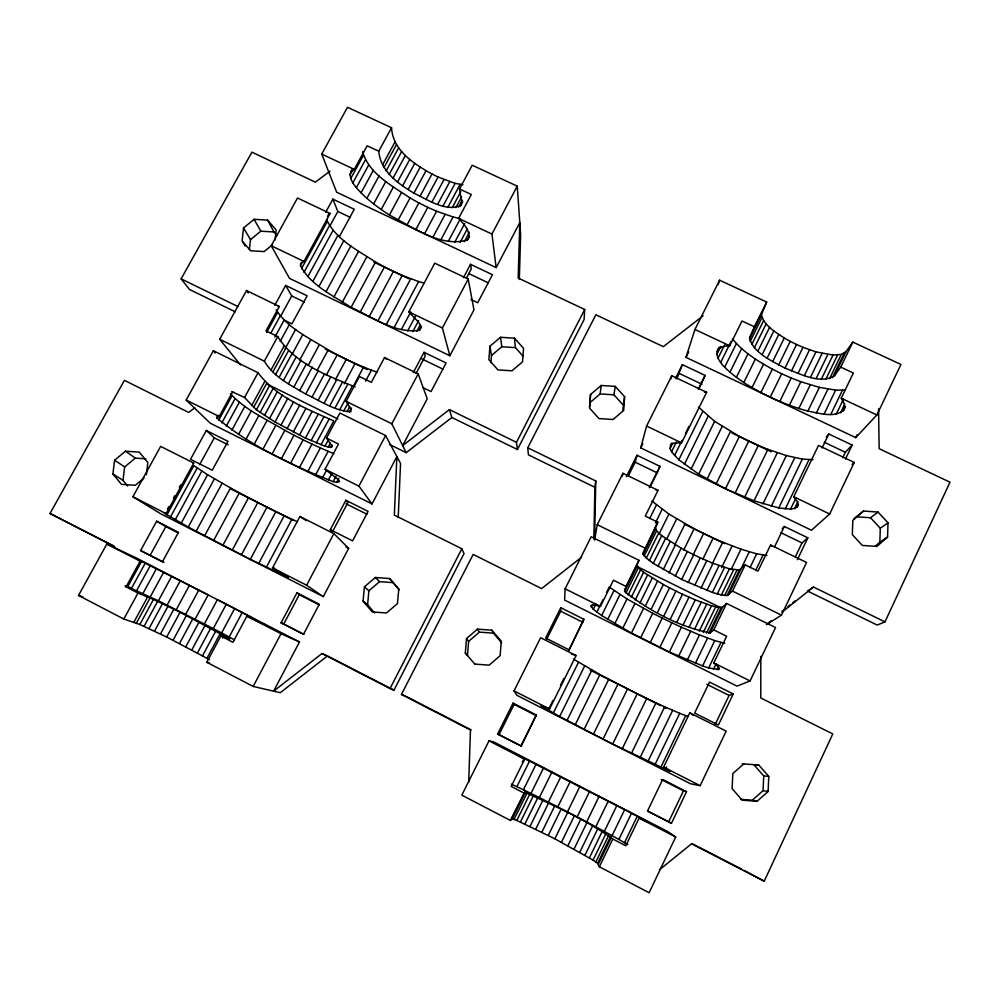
<?xml version="1.0" encoding="UTF-8"?>
<svg xmlns="http://www.w3.org/2000/svg" width="1000" height="1000" viewBox="0 0 1000 1000"><rect width="100%" height="100%" fill="white"/><g stroke="black" fill="none" stroke-linecap="round" stroke-linejoin="round"><path stroke-width="1.5" d="M798.425 504.263L797.087 507.05L794.575 508.475L790.588 509.1L778.787 507.962L754.013 500.825L725.462 488.75L698.675 474.125L678.812 459.775L671.55 451.775L670.062 448.537L671.462 443.2M594.625 538.55L595.763 480.938L527.75 447.8L595.862 314.762L663.312 346.662L703.062 315.825M593.862 539.05L594.888 487.3L595.763 480.938M546.575 639.462L560.712 611.2L560.788 607.712L583.9 619.275L568.663 650.713L583.9 619.275M519.325 279.475L520.65 234.513L517.238 186.15L472.2 165.225L459.513 188.962L461.7 201.575L460.637 205.725C444.8 211.75 427.912 199.762 413.913 193.162C398.075 183.625 380.562 171.462 378.762 151.225L391.55 127.75L347.5 107.275L321.725 154.062L336.65 192.213L496.163 267.625L519.812 222.613L518.162 278.038L584.7 309.488L584.087 319.587L517.438 449.5L451.875 417.512L449.412 409.625L402.663 445.575L427.238 398.812L418.162 373.875L384.525 357.55L371.35 382.312L359.4 376.475L346.125 401.337L350.938 409.412L350.9 411.688C334.663 411.05 320.15 400.737 305.7 394.05C290.587 385.1 273.55 376.975 264.35 361.175L219.688 339.237L246.513 290.538L279.325 306.475L265.988 330.863L277.738 336.6C294.562 363.438 326.887 375.613 355.075 386.863M875.212 546.263L879.85 542.188L880.3 528.263L870.562 517.75L856.35 516.775L854.038 518.8M863.475 511.05L852.837 520.388L852.325 534.612L862.288 545.413L876.9 546.438L887.562 537.05L888.012 522.8L878.025 512.05L863.475 511.05L856.35 516.775M468.725 781.838L470.475 729.975L401.45 694.438L473.15 554.425L541.6 588.587L581.65 557.15M398.212 517.537L400.55 463.45L385.613 435.55L339.888 413.038L326.512 438.088L332.35 446.587L330.525 447.45L324.975 446.188L305.413 438.1L275 421.987L256.413 409.837L244.55 397.488L231.75 391.587M743.85 763.812L732.825 773.587L732.1 788.637L742.125 800.138L757.062 801.325L768.112 791.475L768.775 776.413L758.725 764.963L742.3 763.863M565.112 588.825L564.612 600.075L736.988 686.112L750.075 680.962L775.537 627.562L726.575 603.45L722.6 607.062L710.113 632.888C679.475 626.938 649.2 610.85 624.663 591.5L626.075 586.45L638.987 560.325L591.175 536.775L565.112 588.825L600.45 606.425L613.45 580.2L626.075 586.45M740.612 799.325L752.275 800.25L763.062 790.65L763.725 775.938L753.913 764.775L758.725 764.963M622.688 410.875L624.6 396.688L615.25 386.375L601.15 385.475L590.55 394.487L589.5 407.212M624.6 396.688L623.725 410.412L613.1 419.487L598.962 418.562L589.625 408.188L590.55 394.487M466.488 638.587L468.612 641.338L467.488 655.475L465.325 653.05L466.488 638.587L477.463 629.125L491.85 630.188L501.262 641.162L500.163 655.65L489.15 665.163L474.712 664.075M490.887 362.812L491.475 355.475L489.938 346.2L500.538 337.3L514.45 338.175L523.562 348.325L522.537 361.85L511.925 370.8L497.962 369.9L488.862 359.7L489.938 346.2M389.575 578.538L398.738 589.325L397.475 603.6L386.488 612.975L372.225 611.938L363.088 601.087L364.412 586.838L375.375 577.513L389.575 578.538L399.438 589.7M374.55 612.938L367.6 604.7L368.888 590.775L379.588 581.663L393.462 582.663M275.05 240L276.137 229.862L267.575 220.113L254.1 219.312L243.55 227.938L242.1 240.95L250.637 250.763L264.163 251.575L272.387 244.825M249.4 249.55L250.487 239.625L243.55 227.938M845.413 406.488L843.438 410.6C833.188 418.088 819.2 413.1 807.875 411.1C791.562 406.788 775.875 400.325 760.913 392.55C747.938 385.538 735.175 377.7 724.663 367.225C719.613 362.15 713.688 354 719.225 347.113M589.8 402.75L600.163 393.925L601.15 385.475M146.4 474.7L147.863 462.488L139.275 452.137L125.525 451.2L114.612 460.213L112.912 473.938L121.463 484.35L135.275 485.3L144.025 478.05M127.662 486.012L123.012 480.363L124.65 466.938L135.312 458.113L145.775 458.825M623.075 404.913L613.925 394.812L615.25 386.375M594.6 540.112L597.238 524.663L622.95 473.3L658.025 490.337L645.263 516.075L657.825 522.212L643.088 554.237L646.338 558.075L653.3 563.375L681.663 579.462L712.4 592.45L721.4 595L727.062 595.525L732.537 591.112L745.212 564.875L757.987 571.112L770.575 544.987L806.575 562.463L781.462 615.138L766.325 624.7M300.45 265.525L300.863 263.188L303.938 261.438L330.138 213.487L297.512 198L271.212 245.725L289.513 278.375L449.862 355.75L473.963 309.875L468.2 279.062L434.762 263.175L408.85 311.85L418.725 322.413L420.438 325.825L420.662 328.488L419.425 330.35C395.15 333.738 372.362 317.175 351.112 307.362C333.137 295.562 310.55 285.487 300.45 265.525L302.663 261.488M749.55 338.825L754.438 326.788L766.663 302.062L719.613 280.2L694.95 329.475L685.975 357.375L855.713 437.625L876.875 414.975L900.95 364.462L852.812 342.1L846.05 351.587L834.225 376.062C818.8 384.475 799.925 373.537 784.975 368.137C771.938 360.85 754.85 353.963 749.55 338.825L761.45 314.738L766.663 302.062M622.275 476.188L622.95 473.3M459.513 188.962L471.325 194.488L458.6 218.388C463.4 223.675 469.663 229.812 468.888 237.537L467.325 240C440.838 247.85 412.013 226.838 389.4 215.025C377.425 207.175 365.688 198.612 356.337 187.675C352.312 182.75 347.388 175.362 352.188 169.325M628.362 475.863L635.2 462.188L637.025 455.262L659.925 466.325L658.95 469.075M797.087 507.05L798.05 504.837L797.4 501.863L793.787 496.763L818.487 445.438L854.25 462.425L829.675 514L811.462 530.237L640.725 447.863L646.6 426.05L671.775 375.763L706.65 392.312L681.575 442.863L674.837 442.962L671.688 444.062L670.1 445.95M670.9 378.7L671.775 375.763M676.825 378.925L682.35 364.637L705.113 375.412L698.988 388.525M718.112 284.625L719.613 280.2M624.462 590.438L638.987 560.325M642.975 552.987L657.825 522.212M843.438 410.6L844.712 407.713L844.4 404.1L841.225 398.225L853.35 373.013L840.725 367.125L834.225 376.062M659.425 869.8L691.562 843.8L764.212 881.2L832.788 733.938L760.788 698L760.788 656.35M884.963 621.875L813.462 587.038L807.463 591.025L877.225 625.062L884.963 621.875L950 482.2L879.15 448.7L878.575 408.762M671.4 823.375L668.662 821.775L683.45 790.863L686.538 791.7L671.4 823.375L647.487 811.087L662.675 779.513L686.538 791.7M715.238 724.375L729.075 695.438L733.238 693.95L709.525 682.087L694.638 713.037L718.4 725L733.238 693.95M795.312 556.912L802 542.925L807.837 537.825L784.35 526.475L782.188 528.675M842.738 457.738L845.362 452.25L852.163 445.05L828.825 434L826.25 437.05M797.4 559.675L807.837 537.825M845.462 459.087L852.163 445.05M855.713 437.625L857.05 434.837M675.7 836.975L649.125 892.725L599.375 866.8L597.625 863.325L593.075 860.15L554.862 838.8L516.812 820.438L512.275 818.888L510.387 820.45L461.825 795.15L489.012 740.837L493.675 741.912L667.55 831.438L675.7 836.975L639.1 818.125L625.788 845.775L612.775 839.038C586.237 819.75 554.65 806.05 524.75 792.163L510.387 820.45M700.15 785.7L726.15 731.137L689.775 712.825L663.65 767.1L670.062 771.413L612.675 744.1L559.65 716.55L541 705.662L549.575 709L576.075 655.575L540.638 637.725L514.025 690.888L516.962 695.337L690.35 783.713L700.15 785.7L663.65 767.1M627.775 844.65L618.875 839.463L631.525 813.238L516.675 754.613L524.675 759.2L511.175 786.413L523.95 793.025M654.875 764.85L679.725 713.325L688.05 716.513M600.45 606.425L594.375 604.963L590.737 605.612L593.325 609.288L601.65 615.55L631.425 633.075L669.35 652L702.6 665.913L714.8 640.6L724.663 643.3M750 567.638L756.663 553.825L766.925 555.475M778.787 507.962L802.35 459.113L813.05 459.625M824.05 414.137L835.625 390.138L845.225 390M624.513 842.7L637.238 816.287L631.525 813.238M660.713 767.562L685.7 715.675M702.6 665.913L708.688 667.938L720.962 642.45M755.675 570.388L763.037 555.1M785.288 508.925L808.962 459.75M830.763 414.487L842.4 390.325M708.688 667.938L719 669.55L719.4 668.5L718.188 666.65L713.812 662.9L726.637 636.263L713.8 629.9L710.113 632.888M665.275 769.6L666.6 766.85M713.55 669.25L716.15 663.85M790.588 509.1L795.888 498.1M836.338 414.012L843.487 399.137M774.538 546.9L784.35 526.475M822.087 447.987L828.825 434M717.025 669.8L718.337 667.075M794.575 508.475L797.9 501.55M840.6 412.713L844.525 404.538M589.4 857.875L602.263 831.325M699.25 631.138L711.538 605.8L718.925 607.475L722.6 607.062M717.262 593.962L729.45 568.812L739.388 570.025L745.212 564.875M821.375 379.075L833.012 355.05L841.3 354.425L846.05 351.587M618.875 839.463L604.338 831.413L616.888 805.512M640.037 757.7L664.675 706.8L679.725 713.325M687.362 659.95L699.475 634.95L714.8 640.6M731.087 569.663L741 549.188L756.663 553.825M762.962 503.85L786.35 455.562L802.35 459.113M807.875 411.1L819.375 387.362L835.625 390.138M593.075 860.15L605.988 833.475M703.325 632.337L715.65 606.888M721.4 595L733.625 569.738M825.863 379.162L837.55 355.025M595.837 861.975L608.8 835.175M706.55 633.05L718.925 607.475M724.7 595.525L736.975 570.15M829.575 378.675L841.3 354.425M597.625 863.325L610.65 836.375M708.838 633.237L721.263 607.537M727.062 595.525L739.388 570.025M832.387 377.638L844.163 353.275M598.362 864.15L611.45 837.062M612.1 835.662L624.688 809.613M647.925 761.525L672.663 710.337M695.425 663.225L707.588 638.075M728.425 595L749.25 551.838M771.287 506.25L794.75 457.7M816.35 413L827.887 389.137M599.375 866.8L612.775 839.038M713.8 629.9L726.575 603.45M840.725 367.125L852.812 342.1M604.338 831.413L586.663 821.938L599.163 796.263M622.212 748.888L646.75 698.438L664.675 706.8M669.35 652L681.413 627.212L699.475 634.95M712.237 563.837L722.763 542.188L741 549.188M744.638 497.238L767.938 449.35L786.35 455.562M789.388 405.262L800.837 381.725L819.375 387.362M574.05 849.075L586.812 822.837M683.088 624.938L695.275 599.875L711.538 605.8M700.962 588.175L713.062 563.312L729.45 568.812M804.362 375.637L815.925 351.863L833.012 355.05M579.775 852.275L592.562 825.95M689.013 627.388L701.213 602.25M706.925 590.513L719.038 565.562M810.487 377.287L822.075 353.438M595.8 826.8L608.312 801.025M631.4 753.462L655.975 702.8M678.6 656.188L690.688 631.3M721.562 567.688L732.113 545.95M754.013 500.825L777.337 452.762M798.812 408.5L810.288 384.875M584.938 855.238L597.75 828.8M694.438 629.475L706.675 604.237M712.4 592.45L724.538 567.413M816.2 378.45L827.812 354.513M561.45 842.262L574.188 816.15M670.325 619.175L682.5 594.237L695.275 599.875M688.188 582.587L700.275 557.837L713.062 563.312M791.462 371L803.012 347.337L815.925 351.863M586.663 821.938L577.15 816.925L589.637 791.325M612.675 744.1L637.212 693.8L599.95 674.562L573.5 659.137M659.788 647.5L671.85 622.775L681.413 627.212M702.663 559.6L713.188 538.013L722.763 542.188M735.05 493.188L758.337 445.438L767.938 449.35M779.788 401.475L791.237 378L800.837 381.725M567.888 845.713L580.638 819.55M676.812 622.175L688.988 597.188M694.675 585.513L706.762 560.712M797.975 373.525L809.525 349.8M541.85 832.163L554.637 806.087M651.125 609.425L663.337 584.525L643.612 572.288L638.387 567.75L637.087 564.913M669.038 572.9L681.162 548.188L661.688 535.662L656.612 530.85L655.5 527.663M772.675 361.637L784.275 338.013C775.5 332 764.062 325.9 761.45 314.738M577.15 816.925L557.788 806.9L570.3 781.375M593.4 734.275L617.987 684.1M640.625 637.925L652.712 613.275L626.987 598.962L609.263 587.05L606.5 592.625M683.6 550.262L694.15 528.725L668.9 514.062L651.938 501.025M716.075 484.025L739.412 436.4L714.663 421.35L698.525 407.113M760.913 392.55L772.387 369.137C757.763 361.037 742.837 352.137 732.45 338.725M548.275 835.413L561.05 809.35M657.337 612.737L669.538 587.837L663.337 584.525M675.225 576.213L687.325 551.5L681.162 548.188M778.675 365L790.25 341.362L784.275 338.013M567.463 811.875L579.95 786.338M603 739.188L627.55 688.988M650.15 642.775L662.212 618.1L652.712 613.275M693.05 555.037L703.587 533.488L713.188 538.013M725.462 488.75L748.775 441.087L758.337 445.438M770.225 397.2L781.688 373.775L791.237 378M554.862 838.8L567.612 812.725M663.787 616.013L675.975 591.1L669.538 587.837M681.663 579.462L693.75 554.738L687.325 551.5M784.975 368.137L796.538 344.5L803.012 347.337M524.9 823.975L537.812 797.763M635.212 600.087L647.537 575.062M653.3 563.375L665.537 538.538M757.9 351.087L769.6 327.337M557.788 806.9L539.362 797.588L551.95 772.013M575.2 724.812L599.95 674.562M622.737 628.3L634.9 603.6M666.663 539.138L676.625 518.913M698.675 474.125L722.175 426.425M743.812 382.512L755.362 359.062M530.025 826.375L542.888 800.225M639.925 603.038L652.212 578.062M657.95 566.4L670.138 541.625M762.163 354.613L773.825 330.913M548.362 802.1L560.9 776.575M584.062 729.45L608.725 679.262M631.425 633.075L643.538 608.413M674.513 545.375L685.1 523.837M707.075 479.113L730.487 431.475M752.038 387.612L763.55 364.2M535.725 829.125L548.538 803.025M645.275 606.175L657.513 581.25M663.238 569.6L675.387 544.875M767.138 358.15L778.763 334.5M511.463 784.175L523.438 789.762L536.163 764.038M559.65 716.55L584.663 665.975M607.675 619.438L619.963 594.6M655.4 522.962L662.1 509.4M684.388 464.35L708.112 416.375M729.963 372.2L741.625 348.612M511.525 818.913L524.75 792.163M749.95 336.587L761.912 312.4M512.275 818.888L525.438 792.262M624.663 591.5L637.212 566.1M643.088 554.237L655.537 529.025M514.062 819.4L527.15 792.887M625.887 593.05L638.387 567.75M644.212 555.95L656.612 530.85M750.188 341.463L762.038 317.475M516.812 820.438L529.837 794.05M628.1 595.037L640.537 569.837M646.338 558.075L658.688 533.075M751.825 344.438L763.625 320.538M523.438 789.762L530.988 793.438L543.638 767.8M567 720.487L591.875 670.1M614.763 623.725L626.987 598.962M658.888 534.338L668.9 514.062M691.05 469.175L714.663 421.35M736.388 377.337L748 353.825M520.45 821.975L533.425 795.688M631.237 597.4L643.612 572.288M649.4 560.575L661.688 535.662M754.412 347.663L766.162 323.85M520.887 746.025L536.312 715L513.075 703.138L497.612 734.062L521.25 746.125L536.312 715M649.275 487.738L659.925 466.325M698.275 389.162L705.113 375.412M649.975 487.137L658.263 470.462M591.263 607.1L592.6 604.425M670.062 448.537L672.763 443.088M716.85 354.387L720.837 346.362M593.325 609.288L595.962 603.975M671.55 451.775L676.388 442.025M718.012 358.212L724.613 344.913M522.325 762.275L524.362 758.175M548.162 710.212L552.95 700.55M560.487 685.362L563.913 678.462M596.812 612.137L603.038 599.587M674.5 455.55L682.05 440.325M685.487 433.4L688.913 426.488M720.638 362.525L731.137 341.375M717.212 351.15C719.6 346.737 725.138 345.887 729.712 345.812L742.025 320.988L754.438 326.788M516.875 786.65L529.688 760.8M553.312 713.088L578.488 662.3M601.65 615.55L614.012 590.588M649.65 518.638L656.4 505.012M678.812 459.775L702.688 411.587M724.663 367.225L736.4 343.55M560.788 607.712L545.625 638.038L568.775 649.688M626.35 476.613L637.025 455.262M640.725 447.863L642.812 443.7M675.487 378.35L682.35 364.637M685.975 357.375L688.7 351.938M497.612 734.062L499.025 734.6L514.113 704.4L513.075 703.138M209.462 659.65L166.713 637.013L139.838 624.525L123.825 619.038L78.513 595.438L106.838 544.038L136.512 558.038L299.488 641.95L273.625 691.162L321.987 653.525L390.037 688.562L461.825 548.763L394.325 515.075L396.875 456.6L372 503.938L210.275 423.212L186.175 400.062L213.35 350.725L258.05 372.738C276.225 397.337 306.725 408.787 333.75 420.925L321 444.8M517.438 449.5L516.487 442.312L584.7 309.488M390.037 688.562L393.963 690.163L464.038 553.575L461.825 548.763M323.3 596.638L348.65 548.375L333.85 533.612L299.913 516.512L272.562 567.888L288.375 577.55L250.287 559.4L188.225 527.038L164.225 513.088L166.088 513.65L193.738 463.062L160.637 446.388L132.9 496.737L160.725 513.775L323.3 596.638L306.613 585.225L272.562 567.888M281.112 622.788L296.95 592.8L319.312 604.225L303.5 634.3L281.112 622.788L283.738 624.062L299.425 594.362L296.95 592.8M330.312 529.663L345.85 500.25L368.088 511.375L352.6 540.875L330.312 529.663L332.463 531.8L347.837 502.663L345.85 500.25M413.275 372.663L424.025 352.3L446.075 362.962L431.05 391.55L422.775 387.512M463.475 277.638L470.513 264.325L492.45 274.7L477.713 302.75L470.85 299.475M416.025 373.537L425.262 356.05L424.025 352.3M466.438 278.075L471.312 268.837L470.513 264.325M125.25 586.4L137.963 593.1L153.475 599.4L180.062 612.263L229.812 638.925L220.825 636.025L206.812 662.275L253.188 686.438L281.012 633.725L299.488 641.95M306.613 585.225L333.85 533.612M372 503.938L358.925 486.112L385.613 435.55M451.875 417.512L406.2 452.663L391.825 423.775L418.162 373.875M449.862 355.75L442.4 327.962L468.2 279.062M496.163 267.625L491.95 234.062L517.238 186.15M232.763 391.65L219.188 416.5L216.838 416.838L217.025 418.125C251.062 446.112 292.225 465.625 333.175 481.613L336 476.262M412.812 331.562L418.612 320.637M460.15 242.362L467.275 228.938M333.175 481.613L336.688 482.388L338.825 478.35M416.775 331.375L420.425 324.5M464.375 241.625L469.387 232.162M419.425 330.35L421.562 326.312M467.325 240L469.487 235.925M234.5 639.913L229.175 637.013L242.213 612.55L263.863 624.3L246.875 616.15L232.95 642.3L220.825 636.025M266.288 567.388L291.925 519.275L297.413 521.737M315.538 474.988L328.137 451.325L333.713 453.537M365.55 381.138L371.388 370.2L377.05 372.113M394.263 327.275L418.638 281.55L424.4 283.15M441.075 239.438L453.062 216.95L458.913 218.325M330.525 447.45L331.95 444.762M349.412 412.013L351.55 408.013M458.7 206.962L462.287 200.212M460.637 205.725L462.8 201.663M336.688 482.388L339.525 481.575L338.7 479.975L325.062 469.25L338.5 444.025L326.512 438.088M273.062 570.688L274.488 568M322.45 477.85L326.662 469.938M401.4 329.475L410.75 311.913M448.35 241.25L460.375 218.663M328.387 480.075L331.912 473.45M407.638 330.925L415.575 315.988M454.762 242.237L464.7 223.538M195.125 619.175L208.162 594.938L145.213 563.212L131.588 588.188L125.4 585.737L158.387 600.788L213.275 628.562L226.275 604.263L242.213 612.55M250.287 559.4L275.863 511.613L291.925 519.275M299.4 467.612L311.975 444.113L328.137 451.325M344.212 383.888L355.112 363.5L371.388 370.2M377.938 320.863L402.25 275.425L418.638 281.55M424.637 233.575L436.6 211.225L453.062 216.95M202.575 655.688L215.888 630.8M316.325 442.962L329.05 419.162M335 408.05L347.638 384.425M443.05 205.987L455.138 183.363L462.962 184.737M207.013 658.2L220.35 633.237M339.7 409.775L352.362 386.087M447.95 207.113L460.075 184.425M213.275 628.562L221.6 632.962L234.613 608.587M258.637 563.587L284.237 515.662M307.8 471.538L320.375 447.975M353.363 386.225L363.537 367.15M386.375 324.387L410.712 278.825M433.113 236.863L445.087 214.45M222.65 637.962L224.062 635.325M324.975 446.188L328.537 439.538M343.738 411.037L347.962 403.113M452.262 207.662L460.838 191.588M328.188 447.075L330.325 443.075M347 411.788L349.837 406.488M455.875 207.613L461.613 196.863M185.837 646.7L199.125 621.962M299.413 435.188L312.125 411.525M318.05 400.475L330.675 376.975M425.962 199.525L438.038 177.025L455.138 183.363M204.387 623.938L217.4 599.675L226.275 604.263M241.412 554.9L267 507.2L275.863 511.613M290.55 463.275L303.125 439.825L311.975 444.113M335.375 379.7L346.287 359.363L355.112 363.5M369.113 316.788L393.438 271.425L402.25 275.425M415.838 229.662L427.8 207.35L436.6 211.225M191.875 649.862L205.15 625.1M305.413 438.1L318.113 414.4M324.05 403.338L336.662 379.812M431.912 202.138L444 179.613M197.488 652.887L210.775 628.062M311.087 440.712L323.8 416.962M329.738 405.875L342.362 382.312M437.663 204.312L449.738 181.75M166.713 637.013L180.062 612.263M280.887 425.375L293.663 401.7M299.625 390.637L312.312 367.125M408.1 189.575L420.238 167.062C406.175 158.1 392.488 145.7 391.55 127.75M185.7 614.375L198.762 590.125M222.875 545.363L248.562 497.688L267 507.2M272.225 453.787L284.85 430.337C266.225 419.15 245.225 409.913 230.387 393.675M317.225 370.25L328.188 349.913C310.025 338.288 287.962 328.663 276.212 309.85M351.112 307.362L375.538 262.025C357.788 250.338 335.775 239.6 326.55 219.462M398.025 220.275L410.037 197.975C392.275 185.812 368.738 173.9 362.688 151.675M173.125 640.2L186.438 615.462M287.013 428.762L299.75 405.1M305.7 394.05L318.35 370.562M413.913 193.162L426.025 170.675L420.238 167.062M179.55 643.45L192.838 618.725M293.238 432.05L305.95 408.4M311.9 397.35L324.525 373.875M419.913 196.5L432 174.013L438.038 177.025M232.213 550.188L257.838 502.525M281.425 458.638L294.025 435.2L303.125 439.825M326.312 375.125L337.238 354.8L346.287 359.363M360.1 312.262L384.462 266.938L393.438 271.425M406.9 225.188L418.888 202.9L427.8 207.35M167.125 605.075L180.3 580.737M204.613 535.8L230.525 487.938L207.587 474.738L193.863 465.637L166.863 515.037M254.375 443.875L267.113 420.35M299.75 360.037L310.8 339.625M333.913 296.925L358.537 251.425M381.213 209.525L393.325 187.15M154.512 631.138L167.963 606.275M269.488 418.663L282.337 394.888M288.35 383.787L301.112 360.188M397.55 181.975L409.775 159.388M160.463 633.975L173.863 609.175M275 421.987L287.812 398.263M293.8 387.188L306.512 363.638M402.6 185.812L414.775 163.275M176.3 609.637L189.412 585.363M213.612 540.538L239.4 492.788L230.525 487.938M263.137 448.825L275.812 425.35M308.312 365.188L319.3 344.825M342.312 302.225L366.825 256.825M389.4 215.025L401.463 192.688M133.875 622.225L147.65 596.875M251.637 405.625L264.812 381.4M270.963 370.1L284.037 346.062M382.7 164.587L395.213 141.588M150.275 596.862L163.612 572.325M188.225 527.038L214.438 478.812M238.562 434.412L251.45 410.7M285.212 348.562L295.65 329.375M319.025 286.363L343.925 240.538M366.863 198.325L379.113 175.787M136.4 623.138L150.113 597.9M253.575 407.525L266.675 383.413M272.8 372.15L285.8 348.225M383.988 167.525L396.438 144.637M139.838 624.525L153.475 599.4M256.413 409.837L269.45 385.825M275.538 374.613L288.475 350.788M386.188 170.825L398.575 148.025M144.075 626.35L157.65 601.337M260.075 412.512L273.05 388.587M279.1 377.425L291.988 353.675M389.237 174.387L401.562 151.662M158.387 600.788L171.637 576.362M196.088 531.275L222.138 483.25M246.125 439.038L258.925 415.425M291.75 354.913L302.85 334.438M326.087 291.6L350.838 245.963M373.638 203.925L385.812 181.475M149.012 628.575L162.512 603.638M264.462 415.475L277.387 391.637M283.412 380.5L296.238 356.838M393.05 178.137L405.325 155.488M170.375 517.137L197.162 468.062M221.825 422.887L234.988 398.775M270.8 333.175L280.138 316.075M304.012 272.337L329.438 225.75M352.85 182.862L365.363 159.95M140.6 550.575L150.15 555.3L165.837 526.575L156.675 521.188L140.6 550.575L162.425 561.788L178.463 532.312L156.675 521.188M199.6 464.712L214.25 437.863L206.3 430.475L190.525 459.3L212.25 470.238L227.987 441.325L206.3 430.475M280.525 316.45L291.725 295.938L285.663 285.425L274.738 305.387M329.775 226.225L337.837 211.462L332.863 199.137L325.725 212.2M136.713 590.475L150.238 565.675M175.2 519.888L201.788 471.125M226.262 426.238L239.325 402.275M274.862 337.088L284.137 320.075M307.838 276.613L333.088 230.3M356.337 187.675L368.75 164.9M123.825 619.038L137.963 593.1M244.55 397.488L258.05 372.738M264.35 361.175L277.738 336.6M143 593.387L156.425 568.737M181.2 523.212L207.587 474.738M231.887 430.112L244.862 406.275M280.15 341.463L289.35 324.55M312.887 281.325L337.962 235.275M361.05 192.875L373.375 170.225M339.3 236.775L354.263 209.262L332.863 199.137M217.025 418.125L218.512 415.4M350.012 174.875L352.987 169.412M167.45 509.2L168.938 506.475M173.412 498.288L174.913 495.562M179.387 487.375L180.875 484.65M327.438 216.55L328.925 213.825L330.138 213.487M126.037 586.925L140.113 561.175L138.488 560.163L145.213 563.212M350.763 171.912L354.263 169.363L367.137 145.8L378.762 151.225M127.775 586.587L141.512 561.45M218.713 420.163L231.975 395.875M266.6 332.5L277.462 312.625M301.512 268.612L327.137 221.725M350.725 178.55L363.312 155.5M114.75 546.838L50 513.5L124.4 380.337L188.688 412.425L194.85 407.762M235.325 311.85L189.475 289.475L181.112 278.863L251.912 152.15L315.35 182.15L330.062 171.137M852.062 464.6L854.25 462.425M468.612 641.338L479.338 632.112L493.387 633.15L501.662 642.8M491.475 355.475L501.825 346.763L515.413 347.625L523.337 356.463M250.487 239.625L260.8 231.188L273.988 231.975L276.788 235.162M782.013 611.35L785.65 608.45M788.075 606.512L790.5 604.575M792.925 602.638L795.337 600.7M767.537 623.737L771.162 620.837M782.038 612.15L813.462 587.038M393.963 690.163L327.475 655.938L280.275 692.7L253.188 686.438M870.562 517.75L878.025 512.05M880.3 528.263L888.012 522.8M879.85 542.188L887.562 537.05M278.212 306.588L279.325 306.475M704.525 392.25L706.65 392.312M600.163 393.925L613.925 394.812M763.725 775.938L768.775 776.413M655.987 490.037L658.025 490.337M763.062 790.65L768.112 791.475M752.275 800.25L757.062 801.325M192.812 462.825L193.738 463.062M206.812 662.275L209.537 663.012M571.538 654.038L576.075 655.575M78.513 595.438L82.837 596.888M401.45 694.438L405.125 695.9M321.987 653.525L327.475 655.938M321.725 154.062L354.263 169.363M458.6 218.388L491.95 234.062M694.95 329.475L729.712 345.812M841.225 398.225L876.875 414.975M337.837 211.462L350.487 217.463M468.6 273.5L488.275 282.838M679.5 373.562L701.988 384.237M824.275 442.25L845.362 452.25M693.75 554.738L700.275 557.837M373.938 262.125L408.713 278.725M731.875 433.013L771.263 451.825M50 513.5L113.875 545.975M271.212 245.725L303.938 261.438M408.85 311.85L442.4 327.962M646.6 426.05L681.575 442.863M793.787 496.763L829.675 514M675.975 591.1L682.5 594.237M285.663 285.425L307.162 295.825L291.913 323.85L283.837 319.913M291.725 295.938L304.325 302.038M421.975 358.988L442.987 369.162M635.2 462.188L657.625 473.05M780.975 532.75L802 542.925M662.212 618.1L671.85 622.775M181.112 278.863L238.075 306.625M325.288 349.125L367.212 369.562M449.412 409.625L516.487 442.312M684.087 523.987L724.45 543.663M637.212 693.8L646.75 698.438M594.888 487.3L528.438 454.875L527.75 447.8M639.1 818.125L646.112 821.263L637.238 816.287M346.125 401.337L391.825 423.775M597.238 524.663L645.013 548.125M732.537 591.112L781.462 615.138M266.725 383.9L337.863 418.975M389.462 444.412L406.2 452.663M637.05 566.487L720.888 607.825M530.988 793.438L539.362 797.588M790.25 341.362L796.538 344.5M186.175 400.062L219.188 416.5M325.062 469.25L358.925 486.112M713.812 662.9L750.075 680.962M772.387 369.137L781.688 373.775M214.25 437.863L228.125 444.8M346.075 503.812L366.9 514.225M560.712 611.2L582.975 622.337M706.812 684.287L729.075 695.438M739.412 436.4L748.775 441.087M694.15 528.725L703.587 533.488M230.925 489.012L293.288 520.462M345.887 546.975L348.65 548.375M590.2 670.15L660.725 705.713M663.487 707.1L666.25 708.5M132.9 496.737L166.088 513.65M514.025 690.888L549.575 709M165.837 526.575L178.275 532.925M298.562 594.338L319.3 604.938M514.113 704.4L536.325 715.738M661.237 779.525L683.45 790.863M150.15 555.3L164 562.413M280.975 622.638L303.875 634.3M499.025 734.6L521.087 745.938M647.975 811.15L668.662 821.775M406.5 696.612L471.163 729.9M692.425 843.8L741.488 869.062M744.212 870.462L764.212 881.2M106.838 544.038L140.113 561.175M246.875 616.15L281.012 633.725M489.012 740.837L524.675 759.2M284.85 430.337L294.025 435.2M239.4 492.788L248.562 497.688M221.6 632.962L229.175 637.013M328.188 349.913L337.238 354.8M375.538 262.025L384.462 266.938M410.037 197.975L418.888 202.9M426.025 170.675L432 174.013M299.913 516.512L306.55 520.7M112.912 473.938L123.012 480.363M689.775 712.825L693.375 715.4M114.612 460.213L124.65 466.938M125.525 451.2L135.312 458.113M363.088 601.087L367.6 604.7M384.525 357.55L386.625 359.237M364.412 586.838L368.888 590.775M375.375 577.513L379.588 581.663M770.575 544.987L771.963 546.35M465.325 653.05L474.812 664.087M213.35 350.725L215.287 353M219.688 339.237L240.538 365M246.513 290.538L248.188 293.038M477.463 629.125L479.338 632.112M242.875 242.225L245.2 246.025M254.1 219.312L260.8 231.188M267.575 220.113L273.988 231.975M491.85 630.188L493.387 633.15M500.538 337.3L501.825 346.763M514.45 338.175L515.413 347.625"/></g></svg>
